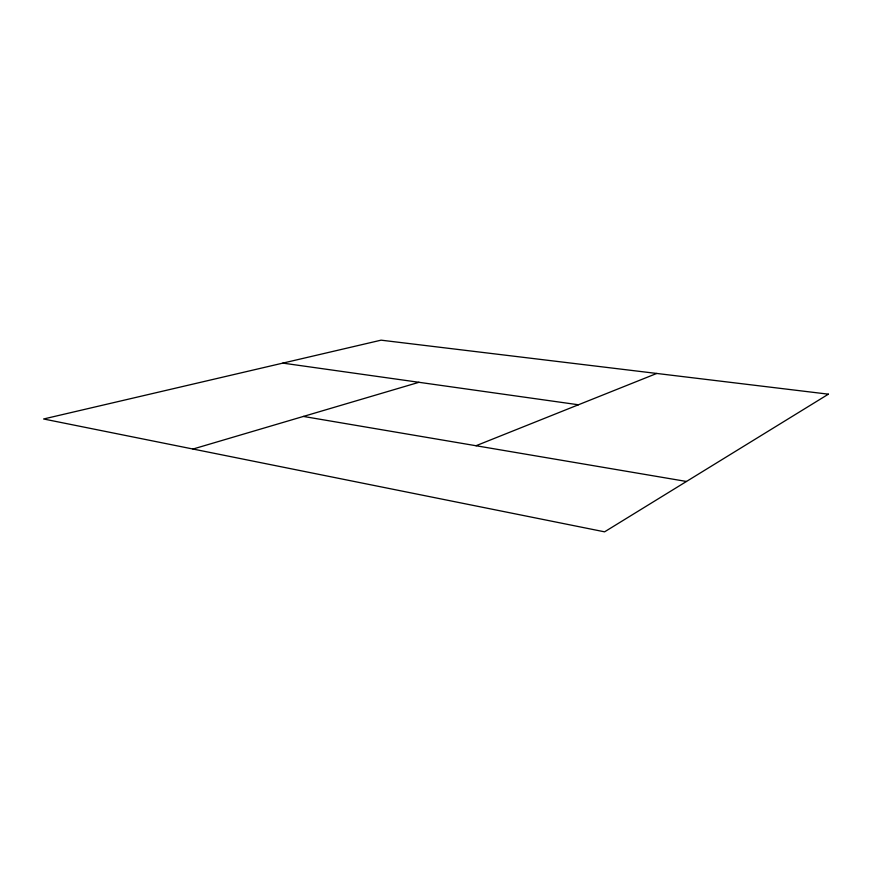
<?xml version="1.0" encoding="UTF-8"?>
<svg xmlns="http://www.w3.org/2000/svg" width="872" height="872" viewBox="0 0 872 872"><rect width="100%" height="100%" fill="white"/><g stroke="black" fill="none" stroke-linecap="round" stroke-linejoin="round"><path stroke-width="1.31" d="M476.014 445.734L656.758 373.445M193.006 449.036L418.974 382.296M282.822 363.112L578.441 404.772M303.412 416.435L686.471 481.464M828.4 394.177L604.579 531.833L43.6 418.985L381.086 340.167L828.4 394.177"/></g></svg>
